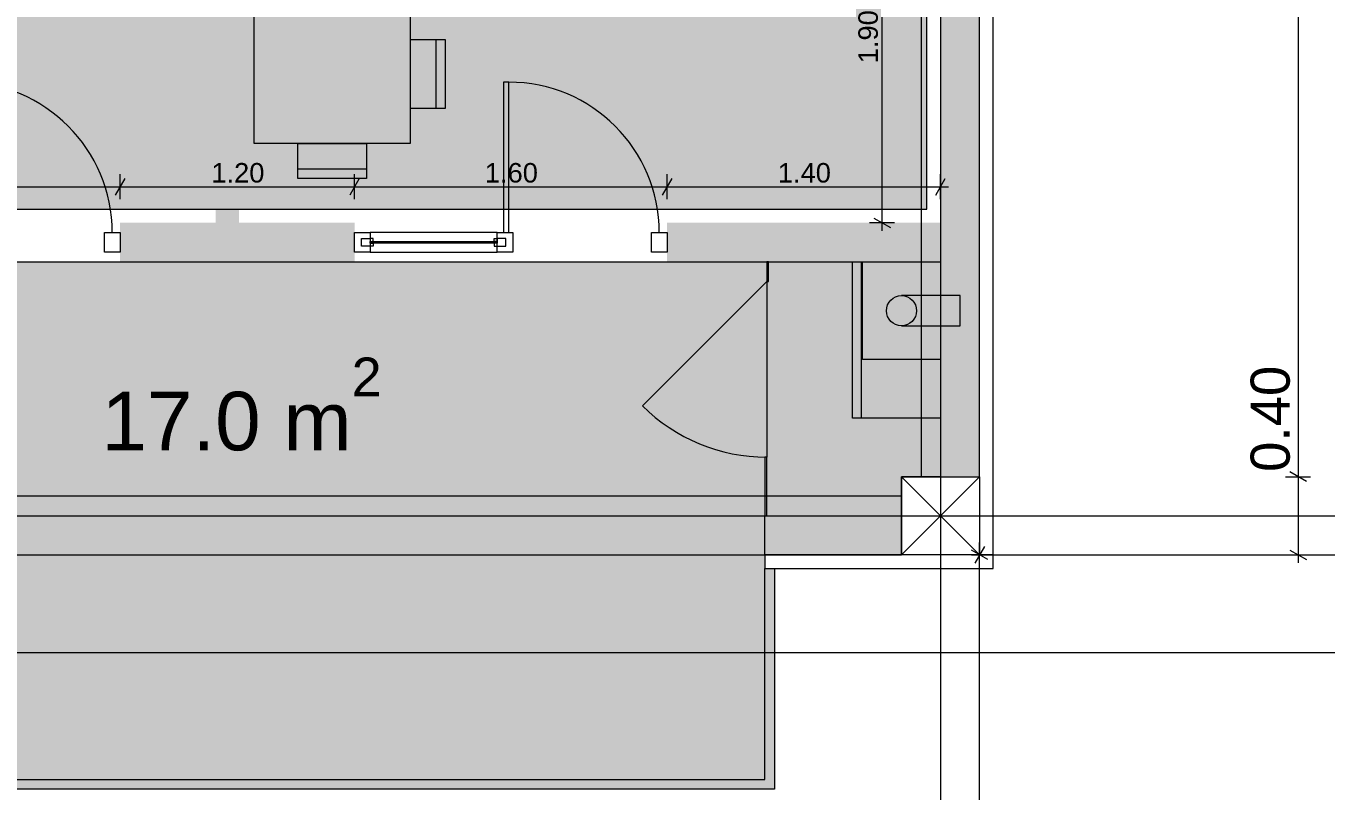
# Model space of a CAD drawing. Header units: millimetres. Extents: x 475616349 to 476941521, y 4620115302 to 4621446928.
# Drawn here: x 476534456 to 476541112, y 4620463601 to 4620467518 of the extents above; entities that cross this region are included whole.
import ezdxf

# ---------------------------------------------------------------- set-up
doc = ezdxf.new("R2010")
doc.units = ezdxf.units.MM
doc.header["$MEASUREMENT"] = 0
doc.set_wipeout_variables(frame=1)
doc.linetypes.add('Wipeout_Contour', pattern=[1000, 0, -1000])
for name, color, linetype, lineweight in [('2D Drafting - General_Pen_No__1_Pen_No__7', 7, 'Continuous', 0), ('2D Drafting - General_Pen_No__250_Pen_No__7_Pen_No__250', 7, 'Continuous', 0), ('2D Drafting - General_Pen_No__250_Pen_No__7_Pen_No__7', 7, 'Continuous', 0), ('2D Drafting - General_Pen_No__7_Pen_No__7_Pen_No__7', 7, 'Continuous', 0), ('Doors_Pen_No__7_Pen_No__7_Pen_No__7', 7, 'Continuous', 0), ('G-Anno-Nplt_Pen_No__151', 151, 'Continuous', 0), ('G-Anno-Nplt_Pen_No__255', 255, 'Continuous', 0), ('G-Anno-Nplt_Pen_No__4', 7, 'Continuous', 0), ('G-Anno-Nplt_Pen_No__7', 7, 'Continuous', 0), ('gegmebi_Pen_No__1_Pen_No__7', 7, 'Continuous', 0), ('kar-panjara_Pen_No__7_Pen_No__7_Pen_No__7', 7, 'Continuous', 0), ('New_--------AVEJI_MODZRAVI_Pen_No__7', 7, 'Continuous', 0), ('New_2D Drafting - General_Pen_No__250_Pen_No__7_Pen_No__255', 255, 'Continuous', 0), ('New_reg_nak_Pen_No__250', 7, 'Continuous', 0), ('New_reg_nak_Pen_No__7', 7, 'Continuous', 0), ('New_Structural - Bearing_Pen_No__250', 7, 'Continuous', 0), ('New_zoma_Pen_No__1', 1, 'Continuous', 0), ('New_zoma_Pen_No__4', 7, 'Continuous', 0), ('New_zoma_Pen_No__7', 7, 'Continuous', 0), ('zoma_Pen_No__142', 142, 'Continuous', 0), ('zoma_Pen_No__5_Pen_No__5', 5, 'Continuous', 0)]:
    doc.layers.add(name, color=color, linetype=linetype, lineweight=lineweight)
doc.layers.add('New_zoma', color=7, linetype='Continuous')
doc.layers.add('zoma', color=7, linetype='Continuous')
doc.styles.add('GENERATED_STYLE_1', font='arial.ttf')
doc.styles.add('GENERATED_STYLE_2', font='arial.ttf')
doc.dimstyles.new('GENERATED_STYLE__1', dxfattribs={"dimtxt": 200, "dimasz": 64.421331, "dimexe": 0.18, "dimexo": 3, "dimgap": 0.09, "dimtad": 1, "dimtih": 1, "dimtoh": 1, "dimlfac": 0.001, "dimzin": 0, "dimdsep": 46, "dimtxsty": 'GENERATED_STYLE_2', "dimblk": 'ARROWHEAD_2', "dimblk1": 'ARROWHEAD_2', "dimblk2": 'ARROWHEAD_2', "dimcen": 0.09, "dimclrd": 142, "dimclre": 142, "dimclrt": 142, "dimadec": 0, "dimazin": 0, "dimtfac": 1, "dimtdec": 4, "dimtmove": 0, "dimatfit": 3, "dimfxl": 1, "dimtolj": 1, "dimtzin": 0, "dimarcsym": 0})
doc.dimstyles.new('GENERATED_STYLE__18', dxfattribs={"dimtxt": 100, "dimasz": 64.421331, "dimexe": 0.18, "dimexo": 3, "dimgap": 0.09, "dimtad": 1, "dimtih": 1, "dimtoh": 1, "dimlfac": 0.001, "dimzin": 0, "dimdsep": 46, "dimtxsty": 'GENERATED_STYLE_1', "dimblk": 'ARROWHEAD_2', "dimblk1": 'ARROWHEAD_2', "dimblk2": 'ARROWHEAD_2', "dimcen": 0.09, "dimclrd": 7, "dimclre": 7, "dimclrt": 7, "dimadec": 0, "dimazin": 0, "dimtfac": 1, "dimtdec": 4, "dimtmove": 0, "dimatfit": 3, "dimfxl": 1, "dimtolj": 1, "dimtzin": 0, "dimarcsym": 0})
doc.dimstyles.new('GENERATED_STYLE__19', dxfattribs={"dimtxt": 100, "dimasz": 64.421331, "dimexe": 0.18, "dimexo": 3, "dimgap": 0.09, "dimtad": 1, "dimlfac": 0.001, "dimzin": 0, "dimdsep": 46, "dimtxsty": 'GENERATED_STYLE_1', "dimblk": 'ARROWHEAD_2', "dimblk1": 'ARROWHEAD_2', "dimblk2": 'ARROWHEAD_2', "dimcen": 0.09, "dimclrd": 7, "dimclre": 7, "dimclrt": 7, "dimadec": 0, "dimazin": 0, "dimtfac": 1, "dimtdec": 4, "dimtmove": 0, "dimatfit": 3, "dimfxl": 1, "dimtolj": 1, "dimtzin": 0, "dimarcsym": 0})
doc.dimstyles.new('GENERATED_STYLE__2', dxfattribs={"dimtxt": 200, "dimasz": 64.421331, "dimexe": 0.18, "dimexo": 3, "dimgap": 0.09, "dimtad": 1, "dimlfac": 0.001, "dimzin": 0, "dimdsep": 46, "dimtxsty": 'GENERATED_STYLE_2', "dimblk": 'ARROWHEAD_2', "dimblk1": 'ARROWHEAD_2', "dimblk2": 'ARROWHEAD_2', "dimcen": 0.09, "dimclrd": 142, "dimclre": 142, "dimclrt": 142, "dimadec": 0, "dimazin": 0, "dimtfac": 1, "dimtdec": 4, "dimtmove": 0, "dimatfit": 3, "dimfxl": 1, "dimtolj": 1, "dimtzin": 0, "dimarcsym": 0})
doc.dimstyles.new('GENERATED_STYLE__34', dxfattribs={"dimtxt": 300, "dimasz": 64.421331, "dimexe": 0.18, "dimexo": 3, "dimgap": 0.09, "dimtad": 1, "dimtih": 1, "dimtoh": 1, "dimlfac": 0.001, "dimzin": 0, "dimdsep": 46, "dimtxsty": 'GENERATED_STYLE_1', "dimblk": 'ARROWHEAD_2', "dimblk1": 'ARROWHEAD_2', "dimblk2": 'ARROWHEAD_2', "dimcen": 0.09, "dimclrd": 1, "dimclre": 1, "dimclrt": 1, "dimadec": 0, "dimazin": 0, "dimtfac": 1, "dimtdec": 4, "dimtmove": 0, "dimatfit": 3, "dimfxl": 1, "dimtolj": 1, "dimtzin": 0, "dimarcsym": 0})
doc.dimstyles.new('GENERATED_STYLE__53', dxfattribs={"dimtxt": 279.999995, "dimasz": 64.421331, "dimexe": 0.18, "dimexo": 3, "dimgap": 0.09, "dimtad": 1, "dimlfac": 0.001, "dimzin": 0, "dimdsep": 46, "dimtxsty": 'GENERATED_STYLE_1', "dimblk": 'ARROWHEAD_2', "dimblk1": 'ARROWHEAD_2', "dimblk2": 'ARROWHEAD_2', "dimcen": 0.09, "dimclrd": 1, "dimclre": 1, "dimclrt": 1, "dimadec": 0, "dimazin": 0, "dimtfac": 1, "dimtdec": 4, "dimtmove": 2, "dimatfit": 3, "dimfxl": 1, "dimtolj": 1, "dimtzin": 0, "dimarcsym": 0})

# ---------------------------------------------------------------- blocks, each defined once
blk = doc.blocks.new('*D1359', base_point=(476577134.1, 4620325125.7))
at = {"layer": 'New_zoma_Pen_No__4', "color": 7, "linetype": 'Continuous', "lineweight": 0, "transparency": 16777216}
for p, q in [((476538796.5, 4620468434.4), (476538881.3, 4620468385.5)), ((476538902.5, 4620468410), (476538775.3, 4620468410)), ((476538838.9, 4620466510), (476538838.9, 4620468410)), ((476538902.5, 4620466510), (476538775.3, 4620466510)), ((476538796.5, 4620466534.4), (476538881.3, 4620466485.5)), ((476538838.9, 4620466468.5), (476538838.9, 4620466510))]:
    blk.add_line(p, q, dxfattribs=at)
at = {"layer": 'New_zoma_Pen_No__7', "color": 7, "lineweight": 0, "transparency": 16777216, "insert": (476538818.9, 4620467326.9), "char_height": 100, "attachment_point": 7, "rotation": 90, "style": 'GENERATED_STYLE_1'}
blk.add_mtext('\\A1;{\\pql;\\fArial|b0|i0|c0|p34;1.90}', dxfattribs=at)
blk = doc.blocks.new('ARROWHEAD_2')
at = {"color": 0, "linetype": 'Continuous', "lineweight": 0}
for p, q in [((0, 0), (-1, 0)), ((-0.38, -0.66), (0.38, 0.66))]:
    blk.add_line(p, q, dxfattribs=at)
blk = doc.blocks.new('*D1390', base_point=(476577134.1, 4620325125.7))
at = {"layer": 'zoma_Pen_No__142', "color": 142, "linetype": 'Continuous', "lineweight": 0, "transparency": 16777216}
for p, q in [((476532262.8, 4620462508), (476532213.9, 4620462423.2)), ((476532238.4, 4620462402), (476532238.4, 4620462529.2)), ((476539113.9, 4620462423.2), (476539162.8, 4620462508)), ((476539138.4, 4620462402), (476539138.4, 4620462529.2)), ((476532238.4, 4620462465.6), (476539138.4, 4620462465.6)), ((476539138.4, 4620462465.6), (476539179.8, 4620462465.6))]:
    blk.add_line(p, q, dxfattribs=at)
at = {"layer": 'zoma_Pen_No__142', "color": 142, "lineweight": 0, "transparency": 16777216, "insert": (476535422.3, 4620462505.6), "char_height": 200, "attachment_point": 7, "style": 'GENERATED_STYLE_2'}
blk.add_mtext('\\A1;{\\pql;\\fArial CYR|b0|i0|c204|p34;6.90}', dxfattribs=at)
blk = doc.blocks.new('*D1422', base_point=(476577134.1, 4620325125.7))
at = {"layer": 'zoma_Pen_No__142', "color": 142, "linetype": 'Continuous', "lineweight": 0, "transparency": 16777216}
for p, q in [((476541011, 4620470985.5), (476540926.2, 4620471034.4)), ((476540905, 4620471010), (476541032.1, 4620471010)), ((476540968.6, 4620471010), (476540968.6, 4620465210)), ((476541011, 4620465185.5), (476540926.2, 4620465234.4)), ((476540905, 4620465210), (476541032.1, 4620465210))]:
    blk.add_line(p, q, dxfattribs=at)
at = {"layer": 'zoma_Pen_No__142', "color": 142, "lineweight": 0, "transparency": 16777216, "char_height": 200, "attachment_point": 7, "rotation": 90, "style": 'GENERATED_STYLE_2'}
for s, insert in [('\\A1;{\\pql;\\fArial CYR|b0|i0|c204|p34;5.80}', (476540928.6, 4620467843.9)), ('\\A1;{\\pql;\\fArial CYR|b0|i0|c204|p34;0.40}', (476540928.6, 4620465234.5))]:
    blk.add_mtext(s, dxfattribs=dict(at, insert=insert))
blk = doc.blocks.new('*D1423', base_point=(476577134.1, 4620325125.7))
at = {"layer": 'zoma_Pen_No__142', "color": 142, "linetype": 'Continuous', "lineweight": 0, "transparency": 16777216}
for p, q in [((476541011, 4620465185.5), (476540926.2, 4620465234.4)), ((476540905, 4620465210), (476541032.1, 4620465210)), ((476540968.6, 4620465210), (476540968.6, 4620464810)), ((476540926.2, 4620464834.4), (476541011, 4620464785.5)), ((476540905, 4620464810), (476541032.1, 4620464810)), ((476540968.6, 4620464810), (476540968.6, 4620464768.5))]:
    blk.add_line(p, q, dxfattribs=at)
blk = doc.blocks.new('*D1453', base_point=(476577134.1, 4620325125.7))
at = {"layer": 'New_zoma_Pen_No__1', "color": 1, "linetype": 'Continuous', "lineweight": 0, "transparency": 16777216}
for p, q in [((476539363, 4620464852.4), (476539314, 4620464767.6)), ((476539338.5, 4620464746.4), (476539338.5, 4620464873.5)), ((476554552.2, 4620464767.6), (476554601.2, 4620464852.4)), ((476554576.7, 4620464746.4), (476554576.7, 4620464873.5)), ((476539297.1, 4620464810), (476539338.5, 4620464810)), ((476539338.5, 4620464810), (476554576.7, 4620464810)), ((476554576.7, 4620464810), (476554618.1, 4620464810))]:
    blk.add_line(p, q, dxfattribs=at)
at = {"color": 254, "linetype": 'Wipeout_Contour', "lineweight": 0, "ltscale": 18579900539.50236, "transparency": 16777216}
blk.add_wipeout([(476546394.7, 4620464820), (476547520.5, 4620464820), (476547520.5, 4620465220), (476546394.7, 4620465220)], dxfattribs=at).dxf.layer = 'New_zoma'
at = {"layer": 'New_zoma_Pen_No__1', "color": 1, "lineweight": 0, "transparency": 16777216, "insert": (476546444.7, 4620464870), "char_height": 300, "attachment_point": 7, "style": 'GENERATED_STYLE_1'}
blk.add_mtext('\\A1;{\\pql;\\fArial|b0|i0|c0|p34;15.24}', dxfattribs=at)
blk = doc.blocks.new('*D1935', base_point=(476577134.1, 4620325125.7))
at = {"layer": 'New_zoma_Pen_No__4', "color": 7, "linetype": 'Continuous', "lineweight": 0, "transparency": 16777216}
for p, q in [((476533338.1, 4620466631.2), (476533338.1, 4620466758.3)), ((476534938.1, 4620466631.2), (476534938.1, 4620466758.3)), ((476533362.5, 4620466737.1), (476533313.6, 4620466652.4)), ((476533338.1, 4620466694.8), (476534938.1, 4620466694.8)), ((476534962.5, 4620466737.1), (476534913.6, 4620466652.4))]:
    blk.add_line(p, q, dxfattribs=at)
at = {"layer": 'New_zoma_Pen_No__7', "color": 7, "lineweight": 0, "transparency": 16777216, "insert": (476534005, 4620466714.8), "char_height": 100, "attachment_point": 7, "style": 'GENERATED_STYLE_1'}
blk.add_mtext('\\A1;{\\pql;\\fArial|b0|i0|c0|p34;1.60}', dxfattribs=at)
blk = doc.blocks.new('*D1936', base_point=(476577134.1, 4620325125.7))
at = {"layer": 'New_zoma_Pen_No__4', "color": 7, "linetype": 'Continuous', "lineweight": 0, "transparency": 16777216}
for p, q in [((476534938.1, 4620466631.2), (476534938.1, 4620466758.3)), ((476536138.4, 4620466631.2), (476536138.4, 4620466758.3)), ((476534962.5, 4620466737.1), (476534913.6, 4620466652.4)), ((476534938.1, 4620466694.8), (476536138.4, 4620466694.8)), ((476536162.8, 4620466737.1), (476536113.9, 4620466652.4))]:
    blk.add_line(p, q, dxfattribs=at)
at = {"layer": 'New_zoma_Pen_No__7', "color": 7, "lineweight": 0, "transparency": 16777216, "insert": (476535405.2, 4620466714.8), "char_height": 100, "attachment_point": 7, "style": 'GENERATED_STYLE_1'}
blk.add_mtext('\\A1;{\\pql;\\fArial|b0|i0|c0|p34;1.20}', dxfattribs=at)
blk = doc.blocks.new('*D1937', base_point=(476577134.1, 4620325125.7))
at = {"layer": 'New_zoma_Pen_No__4', "color": 7, "linetype": 'Continuous', "lineweight": 0, "transparency": 16777216}
for p, q in [((476536138.4, 4620466631.2), (476536138.4, 4620466758.3)), ((476537738.4, 4620466631.2), (476537738.4, 4620466758.3)), ((476536162.8, 4620466737.1), (476536113.9, 4620466652.4)), ((476536138.4, 4620466694.8), (476537738.4, 4620466694.8)), ((476537762.8, 4620466737.1), (476537713.9, 4620466652.4))]:
    blk.add_line(p, q, dxfattribs=at)
at = {"layer": 'New_zoma_Pen_No__7', "color": 7, "lineweight": 0, "transparency": 16777216, "insert": (476536805.3, 4620466714.8), "char_height": 100, "attachment_point": 7, "style": 'GENERATED_STYLE_1'}
blk.add_mtext('\\A1;{\\pql;\\fArial|b0|i0|c0|p34;1.60}', dxfattribs=at)
blk = doc.blocks.new('*D1938', base_point=(476577134.1, 4620325125.7))
at = {"layer": 'New_zoma_Pen_No__4', "color": 7, "linetype": 'Continuous', "lineweight": 0, "transparency": 16777216}
for p, q in [((476537738.4, 4620466631.2), (476537738.4, 4620466758.3)), ((476539138.4, 4620466631.2), (476539138.4, 4620466758.3)), ((476537762.8, 4620466737.1), (476537713.9, 4620466652.4)), ((476537738.4, 4620466694.8), (476539138.4, 4620466694.8)), ((476539113.9, 4620466652.4), (476539162.8, 4620466737.1)), ((476539138.4, 4620466694.8), (476539179.8, 4620466694.8))]:
    blk.add_line(p, q, dxfattribs=at)
at = {"layer": 'New_zoma_Pen_No__7', "color": 7, "lineweight": 0, "transparency": 16777216, "insert": (476538305.3, 4620466714.8), "char_height": 100, "attachment_point": 7, "style": 'GENERATED_STYLE_1'}
blk.add_mtext('\\A1;{\\pql;\\fArial|b0|i0|c0|p34;1.40}', dxfattribs=at)
blk = doc.blocks.new('*D2348', base_point=(476577134.1, 4620325125.7))
at = {"layer": 'New_zoma_Pen_No__1', "color": 1, "linetype": 'Continuous', "lineweight": 0, "transparency": 16777216}
for p, q in [((476539380.9, 4620464785.5), (476539296.1, 4620464834.4)), ((476539338.5, 4620464810), (476539338.5, 4620464851.4)), ((476539402.1, 4620464810), (476539274.9, 4620464810)), ((476539338.5, 4620458810.7), (476539338.5, 4620464810)), ((476539402.1, 4620458810.7), (476539274.9, 4620458810.7)), ((476539296.1, 4620458835.1), (476539380.9, 4620458786.2)), ((476539338.5, 4620458769.2), (476539338.5, 4620458810.7))]:
    blk.add_line(p, q, dxfattribs=at)
at = {"color": 254, "linetype": 'Wipeout_Contour', "lineweight": 0, "ltscale": 18579888275.40764, "transparency": 16777216}
blk.add_wipeout([(476539332.5, 4620462321.2), (476539332.5, 4620463166.2), (476538952.5, 4620463166.2), (476538952.5, 4620462321.2)], dxfattribs=at).dxf.layer = 'New_zoma'
at = {"layer": 'New_zoma_Pen_No__1', "color": 1, "lineweight": 0, "transparency": 16777216, "insert": (476539282.5, 4620462371.2), "char_height": 280, "attachment_point": 7, "rotation": 90, "style": 'GENERATED_STYLE_1'}
blk.add_mtext('\\A1;{\\pql;\\fArial|b0|i0|c0|p34;6.00}', dxfattribs=at)

msp = doc.modelspace()

# ---------------------------------------------------------------- hatches: boundary and pattern name
at = {"layer": '2D Drafting - General_Pen_No__250_Pen_No__7_Pen_No__7', "linetype": 'Continuous', "lineweight": 0}
for points in [[(476535426.999, 4620468555.122), (476535546.999, 4620468555.122), (476535546.883, 4620466309.976), (476535426.883, 4620466309.982)], [(476539138.366, 4620468409.974), (476539338.366, 4620468409.974), (476539338.366, 4620465209.976), (476539138.366, 4620465209.976)], [(476536138.366, 4620466309.976), (476534938.079, 4620466309.976), (476534938.079, 4620466509.976), (476536138.366, 4620466509.976)], [(476539138.366, 4620466309.976), (476537738.362, 4620466309.976), (476537738.362, 4620466509.976), (476539138.366, 4620466509.976)], [(476538248.378, 4620466309.976), (476538248.378, 4620466209.971), (476538258.378, 4620466209.971), (476538258.378, 4620466309.976)], [(476538238.366, 4620465309.972), (476538238.366, 4620465009.976), (476538248.366, 4620465009.976), (476538248.366, 4620465309.972)], [(476538938.366, 4620464809.976), (476538238.365, 4620464809.976), (476538238.365, 4620465009.976), (476538938.366, 4620465009.976)]]:
    msp.add_hatch(color=7, dxfattribs=at).paths.add_polyline_path(points)
at = {"layer": 'G-Anno-Nplt_Pen_No__151', "linetype": 'Continuous', "lineweight": 0, "true_color": 0x1f2f3f}
h = msp.add_hatch(color=169, dxfattribs=at)
h.paths.add_polyline_path([(476525508.366, 4620471009.976), (476525438.366, 4620471009.976), (476525438.366, 4620469869.187), (476525508.366, 4620469869.187), (476525508.366, 4620465279.976), (476525608.366, 4620465279.976), (476525608.366, 4620465081.046), (476531968.366, 4620465081.046), (476531968.366, 4620465279.976), (476532168.366, 4620465279.976), (476532168.366, 4620466579.976), (476539068.366, 4620466579.975), (476539068.366, 4620470939.975), (476538298.178, 4620470939.975), (476538298.178, 4620471479.976), (476539068.366, 4620471479.976), (476539068.366, 4620474439.976), (476538868.366, 4620474439.976), (476538868.366, 4620474543.233), (476532508.366, 4620474543.233), (476532508.366, 4620474439.976), (476532208.296, 4620474439.976), (476532208.296, 4620474143.233), (476531228.178, 4620474143.233), (476531228.178, 4620474543.233), (476528184.719, 4620474543.233), (476528184.719, 4620474613.233), (476526128.554, 4620474613.233), (476526128.554, 4620474213.233), (476525438.366, 4620474213.233), (476525438.366, 4620472852.073), (476525438.366, 4620471409.976), (476525538.366, 4620471409.976), (476525538.366, 4620471009.976)])
h.paths.add_polyline_path([(476532438.366, 4620471009.976), (476532438.366, 4620471409.976), (476532038.366, 4620471409.976), (476532038.366, 4620471009.976)], flags=0)
at = {"layer": 'G-Anno-Nplt_Pen_No__255', "linetype": 'Continuous', "lineweight": 0, "true_color": 0x3f3f3f}
msp.add_hatch(color=250, dxfattribs=at).paths.add_polyline_path([(476532388.366, 4620463609.977), (476532388.366, 4620464739.976), (476532438.366, 4620464739.976), (476532438.366, 4620466309.976), (476539138.366, 4620466309.976), (476539138.366, 4620465209.976), (476538938.366, 4620465209.976), (476538938.366, 4620464809.976), (476538288.366, 4620464809.976), (476538238.365, 4620464809.976), (476538238.365, 4620464739.986), (476538288.366, 4620464739.986), (476538288.366, 4620463610.026)])
at = {"layer": 'New_2D Drafting - General_Pen_No__250_Pen_No__7_Pen_No__255', "linetype": 'Continuous', "lineweight": 0}
for points in [[(476539138.366, 4620466309.976), (476538688.366, 4620466309.976), (476538688.366, 4620465509.976), (476539138.366, 4620465509.976)], [(476538738.371, 4620466309.976), (476538738.375, 4620465809.976), (476539138.371, 4620465809.979), (476539138.369, 4620465982.965), (476539238.372, 4620465982.965), (476539238.371, 4620466136.991), (476539138.368, 4620466136.99), (476539138.366, 4620466309.979)]]:
    msp.add_hatch(color=255, dxfattribs=at).paths.add_polyline_path(points)

# ---------------------------------------------------------------- linework, layer by layer
at = {"layer": '2D Drafting - General_Pen_No__1_Pen_No__7', "color": 7, "linetype": 'Continuous', "lineweight": 0}
for p, q in [((476539338.366, 4620464809.976), (476538938.366, 4620465209.976)), ((476538938.366, 4620464809.976), (476539338.366, 4620465209.976))]:
    msp.add_line(p, q, dxfattribs=at)
at = {"layer": '2D Drafting - General_Pen_No__1_Pen_No__7', "color": 7, "linetype": 'Continuous', "lineweight": 0, "flags": 128}
for points in [[(476539338.366, 4620465209.976), (476539338.366, 4620471009.976), (476539038.366, 4620471009.976), (476539038.366, 4620465209.976)], [(476539338.366, 4620464809.976), (476538938.366, 4620464809.976), (476538938.366, 4620465209.976), (476539338.366, 4620465209.976)], [(476532438.366, 4620464809.976), (476538938.366, 4620464809.976), (476538938.366, 4620465109.976), (476532438.366, 4620465109.976)]]:
    msp.add_lwpolyline(points, close=True, dxfattribs=at)
at = {"layer": '2D Drafting - General_Pen_No__250_Pen_No__7_Pen_No__250', "color": 7, "linetype": 'Continuous', "lineweight": 0, "flags": 128}
for points in [[(476538248.378, 4620466309.976), (476538248.378, 4620466209.971), (476538258.378, 4620466209.971), (476538258.378, 4620466309.976)], [(476538238.366, 4620465309.972), (476538238.366, 4620465009.976), (476538248.366, 4620465009.976), (476538248.366, 4620465309.972)], [(476538938.366, 4620464809.976), (476538238.365, 4620464809.976), (476538238.365, 4620465009.976), (476538938.366, 4620465009.976)]]:
    msp.add_lwpolyline(points, close=True, dxfattribs=at)
at = {"layer": '2D Drafting - General_Pen_No__7_Pen_No__7_Pen_No__7', "color": 7, "linetype": 'Continuous', "lineweight": 0, "flags": 128}
msp.add_lwpolyline([(476536218.366, 4620466360.013), (476536868.366, 4620466360.042), (476536868.362, 4620466459.981), (476536218.362, 4620466459.953)], close=True, dxfattribs=at)
at = {"layer": '2D Drafting - General_Pen_No__7_Pen_No__7_Pen_No__7', "color": 7, "linetype": 'Continuous', "lineweight": 0}
for centre in [(476534127.763, 4620466459.871), (476536928.051, 4620466459.994)]:
    msp.add_arc(centre, 770.311, 0.005711, 90.0025313, dxfattribs=at)
at = {"layer": 'Doors_Pen_No__7_Pen_No__7_Pen_No__7', "color": 7, "linetype": 'Continuous', "lineweight": 0, "flags": 128}
msp.add_lwpolyline([(476536901.384, 4620466459.993), (476536928.051, 4620466459.994), (476536928.016, 4620467230.305), (476536901.35, 4620467230.304)], close=True, dxfattribs=at)
at = {"layer": 'G-Anno-Nplt_Pen_No__4', "color": 7, "linetype": 'Continuous', "lineweight": 0, "flags": 128}
msp.add_lwpolyline([(476525438.366, 4620471009.976), (476525438.366, 4620469869.187), (476525508.366, 4620469869.187), (476525508.366, 4620465279.976), (476525608.366, 4620465279.976), (476525608.366, 4620465081.046), (476531968.366, 4620465081.046), (476531968.366, 4620465279.976), (476532168.366, 4620465279.976), (476532168.366, 4620466579.976), (476539068.366, 4620466579.975), (476539068.366, 4620470939.975)], dxfattribs=at)
msp.add_lwpolyline([(476532388.366, 4620463609.977), (476532388.366, 4620464739.976), (476532438.366, 4620464739.976), (476532438.366, 4620466309.976), (476539138.366, 4620466309.976), (476539138.366, 4620465209.976), (476538938.366, 4620465209.976), (476538938.366, 4620464809.976), (476538288.366, 4620464809.976), (476538238.365, 4620464809.976), (476538238.365, 4620464739.986), (476538288.366, 4620464739.986), (476538288.366, 4620463610.026)], close=True, dxfattribs=at)
at = {"layer": 'gegmebi_Pen_No__1_Pen_No__7', "color": 7, "linetype": 'Continuous', "lineweight": 0, "flags": 128}
for points in [[(476539138.369, 4620465982.965), (476539138.371, 4620465809.979), (476538738.375, 4620465809.976), (476538738.371, 4620466309.976), (476539138.366, 4620466309.979), (476539138.368, 4620466136.99)], [(476538938.371, 4620465982.963), (476539238.372, 4620465982.965), (476539238.371, 4620466136.991), (476538938.369, 4620466136.989)]]:
    msp.add_lwpolyline(points, dxfattribs=at)
at = {"layer": 'kar-panjara_Pen_No__7_Pen_No__7_Pen_No__7', "color": 7, "linetype": 'Continuous', "lineweight": 0, "flags": 128}
for points in [[(476534938.079, 4620466359.939), (476534858.079, 4620466359.935), (476534858.074, 4620466459.935), (476534938.074, 4620466459.939)], [(476536218.366, 4620466360.013), (476536138.366, 4620466360.01), (476536138.362, 4620466460.01), (476536218.362, 4620466460.013)], [(476536173.363, 4620466429.951), (476536218.363, 4620466429.953), (476536218.364, 4620466414.953), (476536218.364, 4620466404.953), (476536233.364, 4620466404.953), (476536233.365, 4620466389.953), (476536173.365, 4620466389.951)], [(476536233.363, 4620466429.953), (476536218.363, 4620466429.953), (476536218.364, 4620466414.953), (476536233.364, 4620466414.953)], [(476536853.363, 4620466429.981), (476536868.363, 4620466429.981), (476536868.364, 4620466414.981), (476536853.364, 4620466414.981)], [(476536913.363, 4620466429.983), (476536868.363, 4620466429.981), (476536868.364, 4620466414.981), (476536868.364, 4620466404.981), (476536853.364, 4620466404.981), (476536853.365, 4620466389.981), (476536913.365, 4620466389.983)], [(476536948.366, 4620466359.985), (476536868.366, 4620466359.981), (476536868.362, 4620466459.981), (476536948.362, 4620466459.985)], [(476537738.366, 4620466360.062), (476537658.366, 4620466360.059), (476537658.362, 4620466460.059), (476537738.362, 4620466460.062)], [(476536218.364, 4620466414.953), (476536868.364, 4620466414.981), (476536868.364, 4620466404.981), (476536218.364, 4620466404.953)]]:
    msp.add_lwpolyline(points, close=True, dxfattribs=at)
at = {"layer": 'New_--------AVEJI_MODZRAVI_Pen_No__7', "color": 7, "linetype": 'Continuous', "lineweight": 0}
for points in [[(476536423.768, 4620466916.843), (476535623.768, 4620466916.843), (476535623.769, 4620468116.843), (476536423.769, 4620468116.843)], [(476536603.769, 4620467447.625), (476536423.769, 4620467447.625), (476536423.768, 4620467097.625), (476536603.768, 4620467097.625)], [(476536603.769, 4620467447.625), (476536553.769, 4620467447.625), (476536553.768, 4620467097.625), (476536603.768, 4620467097.625)], [(476535848.768, 4620466736.843), (476535848.768, 4620466916.843), (476536198.768, 4620466916.843), (476536198.768, 4620466736.843)], [(476535848.768, 4620466736.843), (476535848.768, 4620466786.843), (476536198.768, 4620466786.843), (476536198.768, 4620466736.843)]]:
    msp.add_lwpolyline(points, close=True, dxfattribs=at)
at = {"layer": 'New_reg_nak_Pen_No__250', "color": 7, "linetype": 'Continuous', "lineweight": 0}
for p, q in [((476538733.844, 4620465509.976), (476538733.844, 4620466309.976)), ((476538248.366, 4620466209.971), (476538248.366, 4620465309.972))]:
    msp.add_line(p, q, dxfattribs=at)
at = {"layer": 'New_reg_nak_Pen_No__250', "color": 7, "linetype": 'Continuous', "lineweight": 0, "flags": 128}
for points in [[(476539138.366, 4620466309.976), (476539138.366, 4620465509.976), (476538688.366, 4620465509.976), (476538688.366, 4620466309.976)], [(476538288.366, 4620463610.183), (476532388.366, 4620463610.183), (476532388.366, 4620464739.975), (476532438.366, 4620464739.975), (476532438.366, 4620463660.026), (476538238.366, 4620463660.026), (476538238.366, 4620464739.787), (476538288.366, 4620464739.787)]]:
    msp.add_lwpolyline(points, close=True, dxfattribs=at)
at = {"layer": 'New_reg_nak_Pen_No__250', "color": 7, "linetype": 'Continuous', "lineweight": 0}
msp.add_circle((476538938.371, 4620466059.976), 77.013, dxfattribs=at)
at = {"layer": 'New_reg_nak_Pen_No__7', "color": 7, "linetype": 'Continuous', "lineweight": 0, "flags": 128}
msp.add_lwpolyline([(476538238.366, 4620464809.976), (476538238.367, 4620464739.788), (476539408.42, 4620464739.778), (476539408.265, 4620481879.976), (476538938.365, 4620481879.971), (476538938.366, 4620481809.976)], dxfattribs=at)
at = {"layer": 'New_Structural - Bearing_Pen_No__250', "color": 7, "linetype": 'Continuous', "lineweight": 0}
msp.add_line((476538248.378, 4620466209.972), (476537611.978, 4620465573.573), dxfattribs=at)
msp.add_arc((476538248.366, 4620466209.96), 899.988, 225, 270, dxfattribs=at)
at = {"layer": 'zoma_Pen_No__5_Pen_No__5', "color": 5, "linetype": 'Continuous', "lineweight": 0}
for p, q in [((476539138.366, 4620485319.573), (476539138.366, 4620460608.767)), ((476493657.815, 4620464309.976), (476543544.196, 4620464309.976)), ((476493657.815, 4620464309.976), (476543544.196, 4620464309.976))]:
    msp.add_line(p, q, dxfattribs=at)

# ---------------------------------------------------------------- texts
at = {"layer": 'G-Anno-Nplt_Pen_No__7', "color": 7, "lineweight": 0, "insert": (476534842.316, 4620465340.618), "char_height": 300, "attachment_point": 7, "style": 'GENERATED_STYLE_1'}
msp.add_mtext('{\\fArial|b0|i0|c0|p34;17.0 m{\\H0.66x;\\S2^  ;}}', dxfattribs=at)

# ---------------------------------------------------------------- dimensions: what is measured, and where the dimension line sits
at = {"layer": 'New_zoma', "color": 7, "linetype": 'Continuous', "lineweight": 0}
dim = msp.add_linear_dim(base=(476538838.917, 4620468409.974), p1=(476539138.366, 4620466509.976), p2=(476539138.388, 4620468409.974), angle=90, dimstyle='GENERATED_STYLE__19', dxfattribs=at)
dim.commit()
dim.dimension.update_dxf_attribs({"geometry": '*D1359', "text_midpoint": (476538768.917, 4620467456.828), "dimtype": 160, "text_rotation": 90})
for base, p1, p2, picture, middle in [((476534938.079, 4620466694.758), (476533338.07, 4620466509.976), (476534938.079, 4620466509.976), '*D1935', (476534134.928, 4620466764.758)), ((476536138.366, 4620466694.758), (476534938.079, 4620466509.976), (476536138.366, 4620466509.976), '*D1936', (476535535.076, 4620466764.758)), ((476537738.362, 4620466694.758), (476536138.366, 4620466509.976), (476537738.362, 4620466509.976), '*D1937', (476536935.217, 4620466764.758)), ((476539138.366, 4620466694.758), (476537738.362, 4620466509.976), (476539138.366, 4620466509.976), '*D1938', (476538435.217, 4620466764.758))]:
    dim = msp.add_linear_dim(base=base, p1=p1, p2=p2, dimstyle='GENERATED_STYLE__18', dxfattribs=at)
    dim.commit()
    dim.dimension.update_dxf_attribs({"geometry": picture, "text_midpoint": middle, "dimtype": 160})
at = {"layer": 'zoma', "color": 142, "linetype": 'Continuous', "lineweight": 0}
for base, p1, p2, picture, middle in [((476540968.575, 4620465209.976), (476539338.366, 4620471009.976), (476539338.366, 4620465209.976), '*D1422', (476540828.575, 4620468103.683)), ((476540968.575, 4620464809.976), (476539338.366, 4620465209.976), (476539338.366, 4620464809.976), '*D1423', (476540828.575, 4620465494.238))]:
    dim = msp.add_linear_dim(base=base, p1=p1, p2=p2, angle=270, dimstyle='GENERATED_STYLE__2', dxfattribs=at)
    dim.commit()
    dim.dimension.update_dxf_attribs({"geometry": picture, "text_midpoint": middle, "dimtype": 160, "text_rotation": 90})
dim = msp.add_linear_dim(base=(476539138.366, 4620462465.608), p1=(476532238.366, 4620464104.304), p2=(476539138.366, 4620464104.304), dimstyle='GENERATED_STYLE__1', dxfattribs=at)
dim.commit()
dim.dimension.update_dxf_attribs({"geometry": '*D1390', "text_midpoint": (476535682.073, 4620462605.608), "dimtype": 160})

# ---------------------------------------------------------------- next in the draw order: dimensions: what is measured, and where the dimension line sits
at = {"layer": 'New_zoma', "color": 1, "linetype": 'Continuous', "lineweight": 0}
dim = msp.add_linear_dim(base=(476554576.683, 4620464809.976), p1=(476539338.508, 4620464809.976), p2=(476554576.683, 4620464809.976), dimstyle='GENERATED_STYLE__34', dxfattribs=at)
dim.commit()
dim.dimension.update_dxf_attribs({"geometry": '*D1453', "text_midpoint": (476546948.682, 4620465019.976), "dimtype": 160})

# ---------------------------------------------------------------- next in the draw order: linework, layer by layer
at = {"layer": 'zoma_Pen_No__5_Pen_No__5', "color": 5, "linetype": 'Continuous', "lineweight": 0}
msp.add_line((476525338.366, 4620465009.976), (476543612.819, 4620465009.976), dxfattribs=at)

# ---------------------------------------------------------------- next in the draw order: dimensions: what is measured, and where the dimension line sits
at = {"layer": 'New_zoma', "color": 1, "linetype": 'Continuous', "lineweight": 0}
dim = msp.add_linear_dim(base=(476539338.508, 4620464809.976), p1=(476521937.253, 4620458810.677), p2=(476521938.316, 4620464809.976), angle=90, dimstyle='GENERATED_STYLE__53', dxfattribs=at)
dim.commit()
dim.dimension.update_dxf_attribs({"geometry": '*D2348', "text_midpoint": (476539142.508, 4620462734.906), "dimtype": 160, "text_rotation": 90})

doc.saveas('drawing.dxf')
